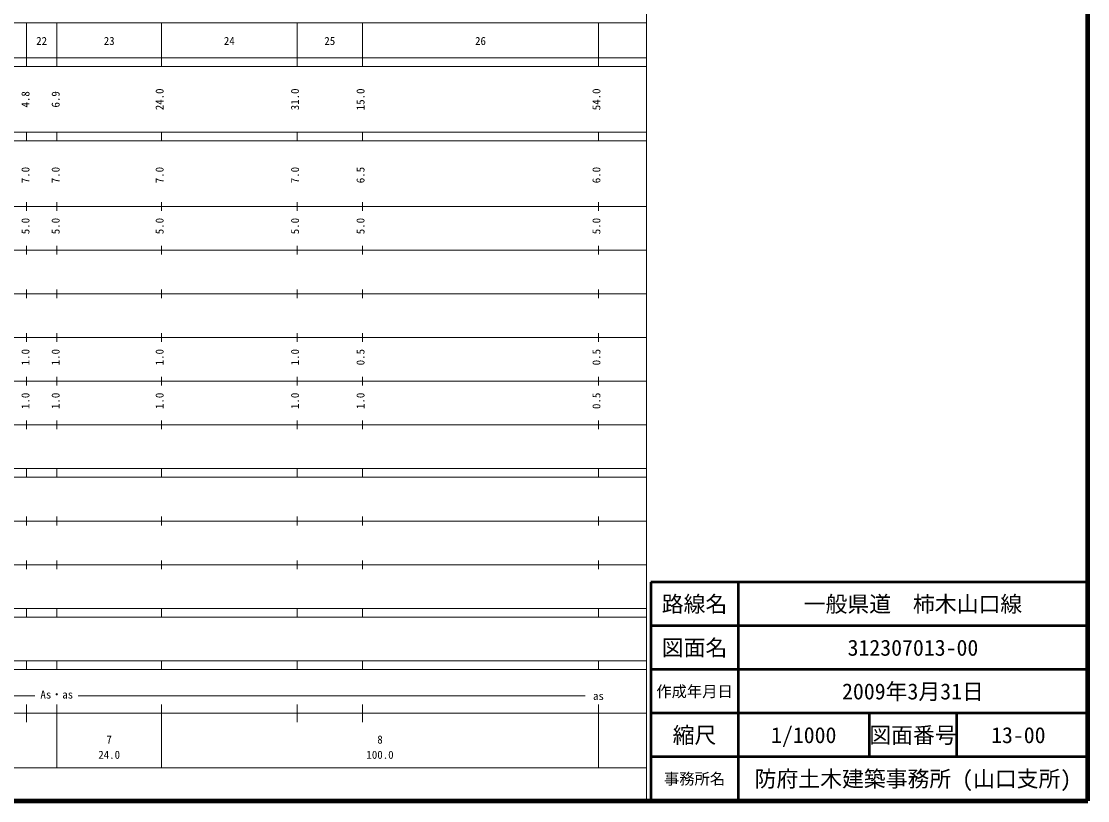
# Model space of a CAD drawing. Units: millimetres on the paper, enlarged 1000 times. Extents: x 40000 to 680000, y 20000 to 380000.
# Drawn here: x 435889 to 680000, y 20000 to 198357 of the extents above; entities that cross this region are included whole.
import ezdxf
from ezdxf.enums import TextEntityAlignment as Align

# ---------------------------------------------------------------- set-up
doc = ezdxf.new("R2010")
doc.units = ezdxf.units.MM
doc.header["$LTSCALE"] = 1000
for name, color, linetype, lineweight in [('M-TTL', 2, 'Continuous', 140), ('M-TTL-BAND', 7, 'Continuous', 13), ('M-TTL-FRAM', 2, 'Continuous', 50), ('M-TTL-LINE', 7, 'Continuous', 50)]:
    doc.layers.add(name, color=color, linetype=linetype, lineweight=lineweight)
doc.layers.add('M-TTL-TXT', color=7, linetype='Continuous')
doc.styles.add('ＭＳ ゴシック', font='')
doc.styles.get('ＭＳ ゴシック').set_extended_font_data('MS Gothic')

msp = doc.modelspace()

# ---------------------------------------------------------------- linework, layer by layer
at = {"layer": 'M-TTL'}
for p, q in [((680000, 20000), (680000, 380000)), ((40000, 20000), (680000, 20000))]:
    msp.add_line(p, q, dxfattribs=at)
at = {"layer": 'M-TTL-BAND'}
for p, q in [((579000, 20000), (579000, 370000)), ((68000, 198000), (579000, 198000)), ((437100, 188000), (437100, 198000)), ((444000, 188000), (444000, 198000)), ((468000, 188000), (468000, 198000)), ((499000, 188000), (499000, 198000)), ((514000, 188000), (514000, 198000)), ((568000, 188000), (568000, 198000)), ((40000, 190000), (579000, 190000)), ((40000, 188000), (579000, 188000)), ((40000, 173000), (579000, 173000)), ((40000, 171000), (579000, 171000)), ((437100, 171000), (437100, 173000)), ((444000, 171000), (444000, 173000)), ((468000, 171000), (468000, 173000)), ((499000, 171000), (499000, 173000)), ((514000, 171000), (514000, 173000)), ((568000, 171000), (568000, 173000)), ((437100, 155000), (437100, 157000)), ((444000, 155000), (444000, 157000)), ((468000, 155000), (468000, 157000)), ((499000, 155000), (499000, 157000)), ((514000, 155000), (514000, 157000)), ((568000, 155000), (568000, 157000)), ((40000, 156000), (579000, 156000)), ((437100, 145000), (437100, 147000)), ((444000, 145000), (444000, 147000)), ((468000, 145000), (468000, 147000)), ((499000, 145000), (499000, 147000)), ((514000, 145000), (514000, 147000)), ((568000, 145000), (568000, 147000)), ((46000, 146000), (579000, 146000)), ((437100, 135000), (437100, 137000)), ((444000, 135000), (444000, 137000)), ((468000, 135000), (468000, 137000)), ((499000, 135000), (499000, 137000)), ((514000, 135000), (514000, 137000)), ((568000, 135000), (568000, 137000)), ((52000, 136000), (579000, 136000)), ((437100, 125000), (437100, 127000)), ((444000, 125000), (444000, 127000)), ((468000, 125000), (468000, 127000)), ((499000, 125000), (499000, 127000)), ((514000, 125000), (514000, 127000)), ((568000, 125000), (568000, 127000)), ((46000, 126000), (579000, 126000)), ((52000, 116000), (579000, 116000)), ((437100, 115000), (437100, 117000)), ((444000, 115000), (444000, 117000)), ((468000, 115000), (468000, 117000)), ((499000, 115000), (499000, 117000)), ((514000, 115000), (514000, 117000)), ((568000, 115000), (568000, 117000)), ((46000, 106000), (579000, 106000)), ((437100, 105000), (437100, 107000)), ((444000, 105000), (444000, 107000)), ((468000, 105000), (468000, 107000)), ((499000, 105000), (499000, 107000)), ((514000, 105000), (514000, 107000)), ((568000, 105000), (568000, 107000)), ((40000, 96000), (579000, 96000)), ((437100, 94000), (437100, 96000)), ((444000, 94000), (444000, 96000)), ((468000, 94000), (468000, 96000)), ((499000, 94000), (499000, 96000)), ((514000, 94000), (514000, 96000)), ((568000, 94000), (568000, 96000)), ((40000, 94000), (579000, 94000)), ((49000, 84000), (579000, 84000)), ((437100, 83000), (437100, 85000)), ((444000, 83000), (444000, 85000)), ((468000, 83000), (468000, 85000)), ((499000, 83000), (499000, 85000)), ((514000, 83000), (514000, 85000)), ((568000, 83000), (568000, 85000)), ((40000, 74000), (579000, 74000)), ((437100, 73000), (437100, 75000)), ((444000, 73000), (444000, 75000)), ((468000, 73000), (468000, 75000)), ((499000, 73000), (499000, 75000)), ((514000, 73000), (514000, 75000)), ((568000, 73000), (568000, 75000)), ((40000, 64000), (579000, 64000)), ((437100, 62000), (437100, 64000)), ((444000, 62000), (444000, 64000)), ((468000, 62000), (468000, 64000)), ((499000, 62000), (499000, 64000)), ((514000, 62000), (514000, 64000)), ((568000, 62000), (568000, 64000)), ((40000, 62000), (579000, 62000)), ((40000, 52000), (579000, 52000)), ((437100, 50000), (437100, 52000)), ((444000, 50000), (444000, 52000)), ((468000, 50000), (468000, 52000)), ((499000, 50000), (499000, 52000)), ((514000, 50000), (514000, 52000)), ((568000, 50000), (568000, 52000)), ((40000, 50000), (579000, 50000)), ((71000, 44000), (439000, 44000)), ((448923, 44000), (565000, 44000)), ((472923, 44000), (565000, 44000)), ((437100, 38000), (437100, 42000)), ((444000, 27500), (444000, 42000)), ((468000, 27500), (468000, 42000)), ((499000, 38000), (499000, 42000)), ((514000, 38000), (514000, 42000)), ((568000, 27500), (568000, 42000)), ((40000, 40000), (579000, 40000)), ((68000, 27500), (579000, 27500))]:
    msp.add_line(p, q, dxfattribs=at)
at = {"layer": 'M-TTL-FRAM'}
for p, q in [((680000, 70000), (580000, 70000)), ((580000, 70000), (580000, 20000))]:
    msp.add_line(p, q, dxfattribs=at)
at = {"layer": 'M-TTL-LINE'}
for p, q in [((600000, 70000), (600000, 20000)), ((680000, 60000), (580000, 60000)), ((680000, 50000), (580000, 50000)), ((680000, 40000), (580000, 40000)), ((630000, 40000), (630000, 30000)), ((650000, 40000), (650000, 30000)), ((680000, 30000), (580000, 30000))]:
    msp.add_line(p, q, dxfattribs=at)

# ---------------------------------------------------------------- texts
at = {"layer": 'M-TTL-BAND', "style": 'ＭＳ ゴシック'}
for s, p in [('22', (440538, 192405)), ('23', (456000, 192405)), ('24', (483500, 192405)), ('25', (506500, 192405)), ('26', (541000, 192405)), ('As・as', (444000, 42828)), ('as', (568000, 42500)), ('7', (456000, 32523)), ('8', (518000, 32523)), ('24.0', (456000, 29033)), ('100.0', (518000, 29033))]:
    msp.add_text(s, height=1833, dxfattribs=at).set_placement(p, align=Align.BOTTOM_CENTER)
for s, p in [('4.8', (438299, 180500)), ('6.9', (445199, 180500)), ('24.0', (469000, 180500)), ('31.0', (500000, 180500)), ('15.0', (515000, 180500)), ('54.0', (569000, 180500)), ('7.0', (438299, 163174)), ('7.0', (445199, 163174)), ('7.0', (469000, 163174)), ('7.0', (500000, 163174)), ('6.5', (515000, 163174)), ('6.0', (569000, 163174)), ('5.0', (438299, 151500)), ('5.0', (445199, 151500)), ('5.0', (469000, 151500)), ('5.0', (500000, 151500)), ('5.0', (515000, 151500)), ('5.0', (569000, 151500)), ('1.0', (438299, 121500)), ('1.0', (445199, 121500)), ('1.0', (469000, 121500)), ('1.0', (500000, 121500)), ('0.5', (515000, 121500)), ('0.5', (569000, 121500)), ('1.0', (438299, 111500)), ('1.0', (445199, 111500)), ('1.0', (469000, 111500)), ('1.0', (500000, 111500)), ('1.0', (515000, 111500)), ('0.5', (569000, 111500))]:
    msp.add_text(s, height=1833, rotation=90, dxfattribs=at).set_placement(p, align=Align.BOTTOM_CENTER)
at = {"layer": 'M-TTL-TXT', "style": 'ＭＳ ゴシック'}
for s, height, p in [('路線名', 3666, (590000, 65000)), ('一般県道\u3000柿木山口線', 3666, (640000, 65000)), ('図面名', 3666, (590000, 55000)), ('312307013-00', 3666, (640000, 55000)), ('作成年月日', 2566, (590000, 45000)), ('2009年3月31日', 3666, (640000, 45000)), ('縮尺', 3666, (590000, 35000)), ('1/1000', 3666, (615000, 35000)), ('図面番号', 3666, (640000, 35000)), ('13-00', 3666, (664125, 35000)), ('防府土木建築事務所 (山口支所)', 3666, (640000, 25000)), ('事務所名', 2566, (590000, 25000))]:
    msp.add_text(s, height=height, dxfattribs=at).set_placement(p, align=Align.MIDDLE_CENTER)

doc.saveas('drawing.dxf')
